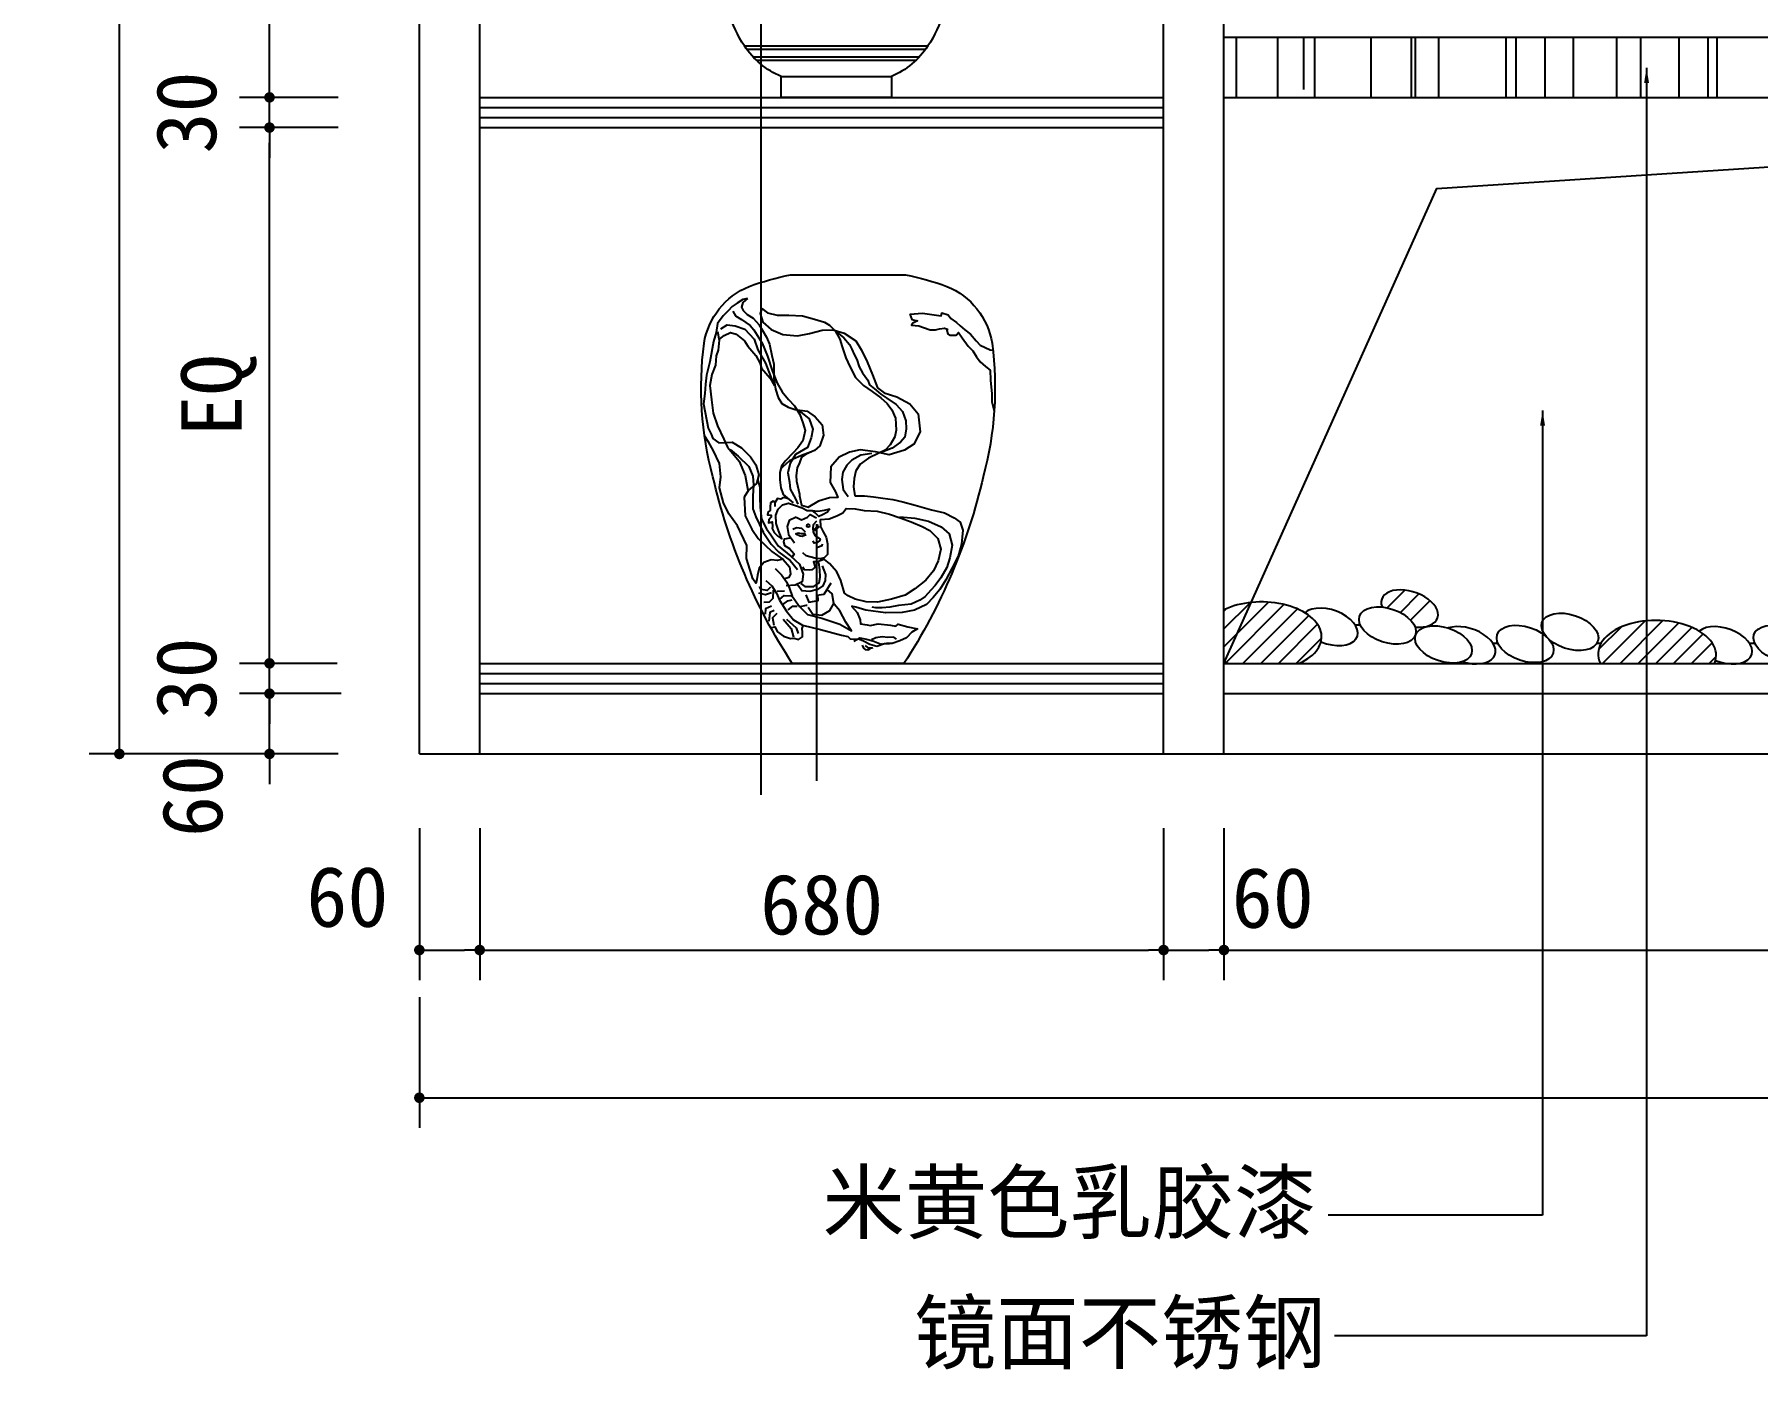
# Model space of a CAD drawing. Extents: x 493 to 4504, y 3788 to 7712.
# Drawn here: x 493 to 2207, y 3828 to 5155 of the extents above; entities that cross this region are included whole.
import ezdxf

# ---------------------------------------------------------------- set-up
doc = ezdxf.new("R2010")
doc.units = 0
doc.header["$MEASUREMENT"] = 0
doc.layers.get('0').update_dxf_attribs({"linetype": 'CONTINUOUS'})
doc.layers.get('DEFPOINTS').update_dxf_attribs({"color": 3, "linetype": 'CONTINUOUS'})
for name, color, linetype in [('2', 2, 'CONTINUOUS'), ('3', 3, 'CONTINUOUS'), ('4', 4, 'CONTINUOUS'), ('7', 7, 'CONTINUOUS'), ('BH', 3, 'CONTINUOUS'), ('DIM', 3, 'CONTINUOUS'), ('TEXT', 3, 'CONTINUOUS')]:
    doc.layers.add(name, color=color, linetype=linetype)
doc.styles.add('HZ', font='')
doc.styles.get('HZ').set_extended_font_data('仿宋_GB2312')
doc.dimstyles.get("Standard").update_dxf_attribs({"dimscale": 30, "dimtxt": 2, "dimasz": 0.5, "dimexe": 1, "dimexo": 1, "dimgap": 0.5, "dimtad": 1, "dimdec": 0, "dimtxsty": 'HZ', "dimblk1": 'DOT', "dimblk2": 'DOT', "dimsah": 1, "dimcen": 0, "dimclrd": 256, "dimclre": 256, "dimclrt": 256, "dimazin": 3, "dimtfac": 0.5, "dimtdec": 4, "dimtmove": 0, "dimatfit": 3, "dimtolj": 1, "dimtzin": 0})

# ---------------------------------------------------------------- blocks, each defined once
blk = doc.blocks.new('_DOT')
at = {"color": 0, "linetype": 'BYBLOCK'}
blk.add_line((-0.35, 0), (-1, 0), dxfattribs=at)
at = {"color": 0, "linetype": 'BYBLOCK', "const_width": 0.35}
blk.add_lwpolyline([(-0.175, 0, 1), (0.175, 0, 1)], format="xyb", close=True, dxfattribs=at)
blk = doc.blocks.new('*D21')
at = {"linetype": 'BYBLOCK', "ltscale": 100}
for p, q in [((54, 125), (54, -4.8)), ((3254, 125), (3254, -4.8)), ((69, 25.2), (3239, 25.2))]:
    blk.add_line(p, q, dxfattribs=at)
at = {"layer": 'DEFPOINTS', "color": 0, "linetype": 'BYBLOCK', "ltscale": 100}
for p in [(54, 155), (3254, 155), (3254, 25.2)]:
    blk.add_point(p, dxfattribs=at)
at = {"linetype": 'BYBLOCK', "ltscale": 100, "xscale": 15, "yscale": 15, "zscale": 15, "rotation": 180}
blk.add_blockref('_DOT', (54, 25.2), dxfattribs=at)
at = {"linetype": 'BYBLOCK', "ltscale": 100, "xscale": 15, "yscale": 15, "zscale": 15}
blk.add_blockref('_DOT', (3254, 25.2), dxfattribs=at)
at = {"linetype": 'BYBLOCK', "ltscale": 100, "insert": (1654, 70.2), "char_height": 60, "attachment_point": 5, "style": 'HZ'}
blk.add_mtext('\\A1;3200', dxfattribs=at)
blk = doc.blocks.new('*D17')
at = {"linetype": 'BYBLOCK', "ltscale": 100}
for p, q in [((854, 293), (854, 142)), ((2454, 293), (2454, 142)), ((869, 172), (2439, 172))]:
    blk.add_line(p, q, dxfattribs=at)
at = {"layer": 'DEFPOINTS', "color": 0, "linetype": 'BYBLOCK', "ltscale": 100}
for p in [(854, 323), (2454, 323), (2454, 172)]:
    blk.add_point(p, dxfattribs=at)
at = {"linetype": 'BYBLOCK', "ltscale": 100, "xscale": 15, "yscale": 15, "zscale": 15, "rotation": 180}
blk.add_blockref('_DOT', (854, 172), dxfattribs=at)
at = {"linetype": 'BYBLOCK', "ltscale": 100, "xscale": 15, "yscale": 15, "zscale": 15}
blk.add_blockref('_DOT', (2454, 172), dxfattribs=at)
at = {"linetype": 'BYBLOCK', "ltscale": 100, "insert": (1654, 217), "char_height": 60, "attachment_point": 5, "style": 'HZ'}
blk.add_mtext('\\A1;1600', dxfattribs=at)
blk = doc.blocks.new('*D16')
at = {"linetype": 'BYBLOCK', "ltscale": 100}
for p, q in [((794, 293), (794, 142)), ((854, 293), (854, 142)), ((809, 172), (839, 172))]:
    blk.add_line(p, q, dxfattribs=at)
at = {"layer": 'DEFPOINTS', "color": 0, "linetype": 'BYBLOCK', "ltscale": 100}
for p in [(794, 323), (854, 323), (854, 172)]:
    blk.add_point(p, dxfattribs=at)
at = {"linetype": 'BYBLOCK', "ltscale": 100, "xscale": 15, "yscale": 15, "zscale": 15, "rotation": 180}
blk.add_blockref('_DOT', (794, 172), dxfattribs=at)
at = {"linetype": 'BYBLOCK', "ltscale": 100, "xscale": 15, "yscale": 15, "zscale": 15}
blk.add_blockref('_DOT', (854, 172), dxfattribs=at)
at = {"linetype": 'BYBLOCK', "ltscale": 100, "insert": (902.5, 223.6), "char_height": 60, "attachment_point": 5, "style": 'HZ'}
blk.add_mtext('\\A1;60', dxfattribs=at)
blk = doc.blocks.new('*D15')
at = {"linetype": 'BYBLOCK', "ltscale": 100}
for p, q in [((114, 293), (114, 142)), ((794, 293), (794, 142)), ((129, 172), (779, 172))]:
    blk.add_line(p, q, dxfattribs=at)
at = {"layer": 'DEFPOINTS', "color": 0, "linetype": 'BYBLOCK', "ltscale": 100}
for p in [(114, 323), (794, 323), (794, 172)]:
    blk.add_point(p, dxfattribs=at)
at = {"linetype": 'BYBLOCK', "ltscale": 100, "xscale": 15, "yscale": 15, "zscale": 15, "rotation": 180}
blk.add_blockref('_DOT', (114, 172), dxfattribs=at)
at = {"linetype": 'BYBLOCK', "ltscale": 100, "xscale": 15, "yscale": 15, "zscale": 15}
blk.add_blockref('_DOT', (794, 172), dxfattribs=at)
at = {"linetype": 'BYBLOCK', "ltscale": 100, "insert": (454, 217), "char_height": 60, "attachment_point": 5, "style": 'HZ'}
blk.add_mtext('\\A1;680', dxfattribs=at)
blk = doc.blocks.new('*D14')
at = {"linetype": 'BYBLOCK', "ltscale": 100}
for p, q in [((54, 293), (54, 142)), ((114, 293), (114, 142)), ((69, 172), (99, 172))]:
    blk.add_line(p, q, dxfattribs=at)
at = {"layer": 'DEFPOINTS', "color": 0, "linetype": 'BYBLOCK', "ltscale": 100}
for p in [(54, 323), (114, 323), (114, 172)]:
    blk.add_point(p, dxfattribs=at)
at = {"linetype": 'BYBLOCK', "ltscale": 100, "xscale": 15, "yscale": 15, "zscale": 15, "rotation": 180}
blk.add_blockref('_DOT', (54, 172), dxfattribs=at)
at = {"linetype": 'BYBLOCK', "ltscale": 100, "xscale": 15, "yscale": 15, "zscale": 15}
blk.add_blockref('_DOT', (114, 172), dxfattribs=at)
at = {"linetype": 'BYBLOCK', "ltscale": 100, "insert": (-17.6, 224.6), "char_height": 60, "attachment_point": 5, "style": 'HZ'}
blk.add_mtext('\\A1;60', dxfattribs=at)
blk = doc.blocks.new('*D12')
at = {"linetype": 'BYBLOCK', "ltscale": 100}
for p, q in [((681.8, 7239.7), (516.8, 7239.7)), ((546.8, 4454.7), (546.8, 7224.7)), ((681.8, 4439.7), (516.8, 4439.7))]:
    blk.add_line(p, q, dxfattribs=at)
at = {"layer": 'DEFPOINTS', "color": 0, "linetype": 'BYBLOCK', "ltscale": 100}
for p in [(546.8, 7239.7), (711.8, 7239.7), (711.8, 4439.7)]:
    blk.add_point(p, dxfattribs=at)
at = {"linetype": 'BYBLOCK', "ltscale": 100, "xscale": 15, "yscale": 15, "zscale": 15}
for p, rotation in [((546.8, 7239.7), 90), ((546.8, 4439.7), 270)]:
    blk.add_blockref('_DOT', p, dxfattribs=dict(at, rotation=rotation))
at = {"linetype": 'BYBLOCK', "ltscale": 100, "insert": (501.8, 5839.7), "char_height": 60, "attachment_point": 5, "rotation": 90, "style": 'HZ'}
blk.add_mtext('\\A1;2800', dxfattribs=at)
blk = doc.blocks.new('*D29')
at = {"linetype": 'BYBLOCK', "ltscale": 100}
for p, q in [((795.4, 5624.7), (697, 5624.7)), ((727, 5107.2), (727, 5609.7)), ((795.4, 5092.2), (697, 5092.2))]:
    blk.add_line(p, q, dxfattribs=at)
at = {"layer": 'DEFPOINTS', "color": 0, "linetype": 'BYBLOCK', "ltscale": 100}
for p in [(727, 5624.7), (825.4, 5624.7), (825.4, 5092.2)]:
    blk.add_point(p, dxfattribs=at)
at = {"linetype": 'BYBLOCK', "ltscale": 100, "xscale": 15, "yscale": 15, "zscale": 15}
for p, rotation in [((727, 5624.7), 90), ((727, 5092.2), 270)]:
    blk.add_blockref('_DOT', p, dxfattribs=dict(at, rotation=rotation))
at = {"linetype": 'BYBLOCK', "ltscale": 100, "insert": (676.8, 5358.5), "char_height": 60, "attachment_point": 5, "rotation": 90, "style": 'HZ'}
blk.add_mtext('\\A1;EQ', dxfattribs=at)
blk = doc.blocks.new('*D30')
at = {"linetype": 'BYBLOCK', "ltscale": 100}
for p, q in [((795.4, 5062.2), (697, 5062.2)), ((727, 4544.7), (727, 5047.2)), ((794.3, 4529.7), (697, 4529.7))]:
    blk.add_line(p, q, dxfattribs=at)
at = {"layer": 'DEFPOINTS', "color": 0, "linetype": 'BYBLOCK', "ltscale": 100}
for p in [(727, 5062.2), (825.4, 5062.2), (824.3, 4529.7)]:
    blk.add_point(p, dxfattribs=at)
at = {"linetype": 'BYBLOCK', "ltscale": 100, "xscale": 15, "yscale": 15, "zscale": 15}
for p, rotation in [((727, 5062.2), 90), ((727, 4529.7), 270)]:
    blk.add_blockref('_DOT', p, dxfattribs=dict(at, rotation=rotation))
at = {"linetype": 'BYBLOCK', "ltscale": 100, "insert": (676.8, 4796), "char_height": 60, "attachment_point": 5, "rotation": 90, "style": 'HZ'}
blk.add_mtext('\\A1;EQ', dxfattribs=at)
blk = doc.blocks.new('*D3')
at = {"linetype": 'BYBLOCK', "ltscale": 100}
for p, q in [((727, 5107.2), (727, 5122.2)), ((795.4, 5092.2), (697, 5092.2)), ((727, 5062.2), (727, 5092.2)), ((727, 5062.2), (727, 5092.2)), ((795.4, 5062.2), (697, 5062.2)), ((727, 5047.2), (727, 5032.2))]:
    blk.add_line(p, q, dxfattribs=at)
at = {"layer": 'DEFPOINTS', "color": 0, "linetype": 'BYBLOCK', "ltscale": 100}
for p in [(727, 5092.2), (825.4, 5092.2), (825.4, 5062.2)]:
    blk.add_point(p, dxfattribs=at)
at = {"linetype": 'BYBLOCK', "ltscale": 100, "xscale": 15, "yscale": 15, "zscale": 15}
for p, rotation in [((727, 5092.2), 270), ((727, 5062.2), 90)]:
    blk.add_blockref('_DOT', p, dxfattribs=dict(at, rotation=rotation))
at = {"linetype": 'BYBLOCK', "ltscale": 100, "insert": (644.5, 5077.2), "char_height": 60, "attachment_point": 5, "rotation": 90, "style": 'HZ'}
blk.add_mtext('\\A1;30', dxfattribs=at)
blk = doc.blocks.new('*D2')
at = {"linetype": 'BYBLOCK', "ltscale": 100}
for p, q in [((727, 4514.6), (727, 4529.6)), ((798.3, 4499.6), (697, 4499.6)), ((727, 4439.7), (727, 4499.6)), ((727, 4439.7), (727, 4499.6)), ((795.4, 4439.7), (697, 4439.7)), ((727, 4424.7), (727, 4409.7))]:
    blk.add_line(p, q, dxfattribs=at)
at = {"layer": 'DEFPOINTS', "color": 0, "linetype": 'BYBLOCK', "ltscale": 100}
for p in [(727, 4499.6), (828.3, 4499.6), (825.4, 4439.7)]:
    blk.add_point(p, dxfattribs=at)
at = {"linetype": 'BYBLOCK', "ltscale": 100, "xscale": 15, "yscale": 15, "zscale": 15}
for p, rotation in [((727, 4499.6), 270), ((727, 4439.7), 90)]:
    blk.add_blockref('_DOT', p, dxfattribs=dict(at, rotation=rotation))
at = {"linetype": 'BYBLOCK', "ltscale": 100, "insert": (650.5, 4397.9), "char_height": 60, "attachment_point": 5, "rotation": 90, "style": 'HZ'}
blk.add_mtext('\\A1;60', dxfattribs=at)
blk = doc.blocks.new('*D24')
at = {"linetype": 'BYBLOCK', "ltscale": 100}
for p, q in [((727, 4544.7), (727, 4559.7)), ((764.3, 4529.7), (697, 4529.7)), ((727, 4499.6), (727, 4529.7)), ((727, 4499.6), (727, 4529.7)), ((768.3, 4499.6), (697, 4499.6)), ((727, 4484.6), (727, 4469.6))]:
    blk.add_line(p, q, dxfattribs=at)
at = {"layer": 'DEFPOINTS', "color": 0, "linetype": 'BYBLOCK', "ltscale": 100}
for p in [(727, 4529.7), (794.3, 4529.7), (798.3, 4499.6)]:
    blk.add_point(p, dxfattribs=at)
at = {"linetype": 'BYBLOCK', "ltscale": 100, "xscale": 15, "yscale": 15, "zscale": 15}
for p, rotation in [((727, 4529.7), 270), ((727, 4499.6), 90)]:
    blk.add_blockref('_DOT', p, dxfattribs=dict(at, rotation=rotation))
at = {"linetype": 'BYBLOCK', "ltscale": 100, "insert": (644.5, 4514.7), "char_height": 60, "attachment_point": 5, "rotation": 90, "style": 'HZ'}
blk.add_mtext('\\A1;30', dxfattribs=at)

msp = doc.modelspace()

# ---------------------------------------------------------------- hatches: boundary and pattern name
at = {"layer": 'BH', "ltscale": 100}
h = msp.add_hatch(dxfattribs=at)
h.set_pattern_fill('AR-RROOF', color=256, scale=100, angle=90, style=0)
h.set_pattern_definition([(90, (-6333.72, 4189.9), (-100, 220), [1500, -200, 500, -100]), (90, (-6383.72, 4322.9), (-133, -100), [300, -33, 600, -75]), (90, (-6418.72, 4239.896), (-67, 520), [800, -140, 400, -100])])
h.paths.add_polyline_path([(1676, 5152.2), (1676, 5092.2), (3276, 5092.2), (3276, 5152.2)])

# ---------------------------------------------------------------- linework, layer by layer
at = {"layer": '2', "color": 1}
msp.add_line((876, 4439.7), (4076, 4439.7), dxfattribs=at)
at = {"layer": '3'}
for p, q in [((1199.2, 5143.3), (1381.7, 5143.3)), ((1201.5, 5140), (1379.5, 5140)), ((1207.8, 5132.4), (1373.1, 5132.4)), ((1211.1, 5129.1), (1369.9, 5129.1)), ((936, 5082.2), (1616, 5082.2)), ((936, 5072.2), (1616, 5072.2)), ((936, 4519.7), (1616, 4519.7)), ((936, 4509.7), (1616, 4509.7))]:
    msp.add_line(p, q, dxfattribs=at)
at = {"layer": '3', "ltscale": 100}
msp.add_lwpolyline([(1676, 4529.7), (1887.5, 5001.5), (3276, 5092.2)], dxfattribs=at)
at = {"layer": '3'}
for points in [[(1202.3, 4892.3), (1197.6, 4891.3), (1192, 4887.6), (1187.1, 4884.3), (1183, 4880.2), (1178.2, 4875), (1172.4, 4867.6), (1171, 4858.5), (1168.3, 4849.7), (1164.8, 4829.3), (1161.4, 4816.1), (1160.6, 4807.2), (1159.7, 4797.8), (1158.4, 4787.6), (1163.1, 4763.4), (1166.1, 4757.4), (1167.8, 4753.2), (1173.8, 4748.9), (1187, 4749.4), (1196.4, 4743.9), (1205.3, 4734.9), (1210.4, 4726.9), (1213.4, 4717.1), (1211.3, 4708.6), (1203.2, 4701.8), (1198.9, 4694.9), (1199.8, 4676.2), (1206.6, 4663), (1213, 4653.7), (1226.6, 4640.9), (1237.7, 4632.8), (1244.1, 4625.6), (1244.9, 4618.8), (1243.2, 4615), (1239.4, 4613.7)], [(1202.3, 4892.3), (1197.6, 4888.5), (1196.3, 4883.8), (1198.1, 4880.4), (1201.9, 4876.5), (1207.8, 4872.7), (1213.8, 4866.3), (1216.8, 4861.2), (1221.1, 4854), (1224, 4846.8), (1226.6, 4835.7), (1228.3, 4827.2), (1228.3, 4812.7), (1230, 4802.1), (1232.6, 4794), (1236.4, 4788), (1242.8, 4784.2), (1249.6, 4782.1), (1261.5, 4780.4), (1269.6, 4774.8), (1276.4, 4766.8), (1277.7, 4756.6), (1274.3, 4745.9), (1268.8, 4741.4), (1260.7, 4737.6), (1256, 4734.6), (1253.9, 4729), (1251.8, 4723.9), (1250.5, 4716.3), (1250.9, 4710.8), (1253.9, 4698), (1253.9, 4696.3), (1254.8, 4691.6), (1256, 4686.9), (1262.9, 4684.8)], [(1175.7, 4862.2), (1182.1, 4866.1), (1189.9, 4865.1), (1199.7, 4861.7), (1209, 4851.9), (1212.4, 4841.2), (1220.2, 4828), (1225.1, 4815.3), (1227, 4809.9)], [(1187.6, 4879.9), (1190.3, 4875.2), (1196.4, 4871.5), (1204.8, 4865.4), (1208.5, 4861.3), (1217, 4847.8), (1222.1, 4835), (1226.8, 4820.8), (1231.9, 4808.3), (1236.6, 4799.5), (1243, 4792.1), (1249.1, 4785.7), (1254.2, 4776.9), (1257.3, 4768.8), (1259.6, 4761.1), (1257.3, 4750.9), (1252.2, 4743.8), (1247.8, 4739.1), (1239.7, 4730.7), (1236, 4725.6), (1234.3, 4719.5), (1234.3, 4712.1), (1235.3, 4704.3), (1237.7, 4697.6), (1247.5, 4689.1)], [(1216.6, 4882.3), (1215, 4877.5), (1217.4, 4868.8), (1225.7, 4861.6), (1237.3, 4856.5), (1252, 4855.3), (1263.9, 4857.7), (1276.6, 4860.8), (1287.4, 4861.2), (1298.5, 4858), (1310, 4850.1), (1315.6, 4841), (1321.2, 4829.4), (1326.7, 4816.3), (1331.5, 4803.6), (1338.3, 4798.5), (1350.6, 4794.5), (1363.7, 4787.7), (1372.1, 4777.8), (1374.1, 4759.9), (1367.7, 4747.6), (1358.2, 4741.7), (1343, 4736.9), (1329.5, 4740.1), (1314.4, 4742), (1303.7, 4739.7), (1293.3, 4734.5), (1285, 4725.1), (1284.6, 4709.6), (1289.7, 4700.1), (1292.1, 4694.5), (1283.8, 4694.1), (1273, 4691), (1262.3, 4684.6)], [(1216.6, 4882.3), (1222, 4878), (1231.6, 4875.8), (1243.5, 4875.8), (1257, 4875.1), (1268.8, 4871.9), (1278.7, 4868.7), (1283.9, 4865.8), (1289.3, 4860.1), (1294.1, 4851.8), (1296.4, 4844.4), (1299.9, 4833.2), (1304, 4824.6), (1309.8, 4813.7), (1317.5, 4805.7), (1326.2, 4799.9), (1334.8, 4793.5), (1341.2, 4788.1), (1345.7, 4781.7), (1349.5, 4773.4), (1350.2, 4761.5), (1348.9, 4754.9), (1344.1, 4746.9), (1339, 4741.5), (1332.9, 4738.6), (1322.6, 4733.8), (1314.3, 4727.7), (1310.1, 4721), (1308.2, 4713.3), (1307.6, 4705.3), (1308.9, 4696.3)], [(1363.8, 4876.8), (1376.3, 4877.8), (1394.8, 4875), (1395.5, 4878.2), (1401.9, 4876.1), (1404.4, 4872.5), (1410.1, 4868.6), (1413.6, 4865), (1418.3, 4861.1), (1423.9, 4856.9), (1429.6, 4850.1), (1433.5, 4845.9), (1443.5, 4841.2), (1446, 4840.9)], [(1363.8, 4876.8), (1365.6, 4871.4), (1371.3, 4870), (1366.7, 4867.9), (1365.3, 4865.7), (1372.7, 4865), (1377.4, 4863.6), (1383.8, 4861.1), (1389.1, 4861.1), (1393, 4862.2), (1398, 4862.9), (1401.2, 4861.8), (1400.5, 4860.4), (1401.5, 4857.2), (1403.7, 4855.8), (1409.7, 4855.8), (1412.2, 4858.6), (1415.8, 4853.3), (1421.8, 4844.8), (1426.4, 4840.2), (1430, 4834.5), (1433.5, 4829.5), (1438.9, 4824.9), (1443.5, 4821), (1443.9, 4811), (1445.3, 4797.5), (1445.3, 4789.7), (1447.4, 4780.5)], [(1172.5, 4859.4), (1174, 4850.9), (1173, 4840.9), (1171.1, 4835.2), (1170.6, 4826.2), (1166.8, 4816.7), (1164.9, 4805.8), (1166.3, 4791.5), (1168.2, 4778.2), (1172.5, 4765.8), (1178.7, 4752.5), (1182.5, 4744.5), (1193.9, 4730.7), (1200.1, 4716.4), (1202.5, 4701.7)], [(1174.4, 4851.8), (1179.1, 4855.5), (1185.5, 4858.6), (1191, 4856.9), (1199.4, 4850.1), (1202.5, 4845.1), (1210.6, 4835.6), (1214.6, 4828.5), (1216.3, 4823.1), (1224.8, 4813.3), (1229.2, 4805.5)], [(1289.3, 4860.1), (1297.9, 4853.1), (1303.6, 4846.7), (1306.1, 4841.9), (1308.2, 4836.7), (1310.9, 4831.6), (1313.3, 4824.3), (1316.7, 4818.6), (1321.8, 4811.3), (1323.7, 4806.4), (1330.3, 4801.3), (1334.9, 4797.3), (1340.7, 4793.4), (1350.1, 4787), (1356.4, 4780), (1359.8, 4770.6), (1360.1, 4762.9), (1358.6, 4754.4), (1354.3, 4749.6), (1346.1, 4743.5), (1335.2, 4739.3)], [(1253.3, 4780.9), (1263.7, 4772.8), (1267.1, 4762.5), (1265.4, 4753.9), (1261.9, 4744.1), (1249.9, 4737.2), (1244.7, 4728.6), (1242.4, 4718.9), (1244.1, 4709.7), (1244.7, 4702.8), (1249.9, 4693.1), (1252.2, 4687.9)], [(1237.5, 4633.1), (1232, 4631.9), (1225.7, 4632.7), (1218.5, 4629.8), (1213.8, 4624.3), (1212.2, 4617.5), (1211.7, 4612.9), (1210.5, 4609.5), (1207.5, 4613.7), (1205, 4622.2), (1201.2, 4634), (1201.6, 4646.7), (1192.3, 4666.5), (1183.8, 4678.2), (1178.3, 4689.2), (1174.5, 4704), (1175.7, 4715), (1174.5, 4728.5), (1168.1, 4741.6), (1163.9, 4749.2), (1159.5, 4755.9)], [(1184.9, 4742.3), (1193, 4735.7), (1203.5, 4725.2), (1207.7, 4715.7), (1208.2, 4707.2), (1207.7, 4695.8), (1207.7, 4683.4), (1210.6, 4675.4), (1217.7, 4660.2), (1225.8, 4648.3), (1233.4, 4640.2), (1244.8, 4632.1), (1252, 4623.1)], [(1264.8, 4739.5), (1255.9, 4736.4), (1244, 4731.1), (1237.4, 4725.1), (1235.1, 4722.6)], [(1326, 4738.3), (1315, 4736.5), (1306.1, 4731.8), (1301.1, 4726.7), (1297.2, 4719.6), (1296, 4712.5), (1297.5, 4702.5), (1302.3, 4695.4)], [(1212.3, 4712.8), (1214.4, 4704.8), (1214.4, 4694.3), (1214.9, 4684.8), (1216.3, 4673), (1221.1, 4663.5), (1225.3, 4657.3), (1232.9, 4646.4), (1245.3, 4636.4), (1253.9, 4628.3), (1257.7, 4618.3), (1256.7, 4610.7), (1249.6, 4607.4), (1240.6, 4606.9)], [(1242.6, 4693.3), (1238.4, 4694.5), (1235.5, 4692.8), (1232.1, 4693.5), (1229.6, 4689.1), (1229.4, 4685.7)], [(1308.9, 4696.3), (1318.5, 4696.2), (1327.4, 4695.3), (1336.7, 4694), (1346.9, 4692.6), (1356.7, 4690.4), (1369.1, 4686.9), (1385.1, 4682.4), (1398, 4679.3), (1407.8, 4674.4), (1413.6, 4670), (1416.2, 4662), (1414.9, 4648.2), (1411.8, 4636.3), (1405.6, 4624.7), (1399.3, 4612.7), (1393.6, 4603), (1386.9, 4595), (1380.2, 4588.3), (1368.2, 4582.6), (1356.2, 4580.3), (1339.4, 4579.9), (1319.8, 4582.6), (1310, 4585.7), (1305.6, 4586.5)], [(1229.6, 4689.8), (1227.9, 4691), (1225.2, 4689.1), (1224.9, 4684.9), (1224.9, 4681.7), (1222.7, 4680.3), (1222, 4677.3), (1225.7, 4677.1), (1225.7, 4674.9), (1223.5, 4672.2), (1223.2, 4669.5), (1226.9, 4670.5), (1227.1, 4665.3), (1226.9, 4663.6), (1228.9, 4659.9), (1232.3, 4656.2), (1236.5, 4653.5), (1233, 4661.9), (1230.8, 4668.7), (1230.3, 4677.1), (1232.8, 4683), (1237, 4687.4), (1242.9, 4688.8), (1250, 4686.6), (1256.6, 4684.4), (1261.5, 4681.5), (1266.7, 4681.5)], [(1250.5, 4675.1), (1256, 4672.4), (1261.8, 4675.1), (1264.6, 4677.5), (1270.8, 4674.2)], [(1266.5, 4681.5), (1272.3, 4681.1), (1278.9, 4682), (1284.2, 4683.3)], [(1284.2, 4683.3), (1281.7, 4679.9), (1276.8, 4677.3), (1273.1, 4675.7), (1269.5, 4679.3), (1266.5, 4681.5)], [(1274.6, 4672.8), (1283.3, 4673.5), (1291.2, 4676.2), (1297, 4679.4), (1300.5, 4683.6), (1309.2, 4683.3), (1318.4, 4681.5), (1331.2, 4680.9), (1343.5, 4678), (1354.2, 4674.4), (1364.9, 4670.3), (1376, 4665.8), (1383.4, 4661.7), (1391.6, 4653.8), (1394.5, 4643.2), (1392, 4631.7), (1387.1, 4621.8), (1379.7, 4612.3), (1368.6, 4603.7), (1359.1, 4597.5), (1345.5, 4593.4), (1331.5, 4590.6), (1320.4, 4591), (1309.3, 4593.4), (1302.3, 4596.7), (1298.6, 4599.6), (1294.9, 4611.9), (1291.2, 4620.6), (1283.8, 4628.8), (1278.9, 4632.9)], [(1250.5, 4675.1), (1243.8, 4671.7), (1241.6, 4665.6), (1242.9, 4657.7), (1249, 4649.4)], [(1260, 4660.1), (1256.3, 4663.8), (1251, 4664.5), (1247.3, 4662.8)], [(1274.6, 4672.8), (1274.8, 4665.6), (1277.6, 4660.5), (1280.4, 4655), (1281.8, 4648.5), (1281.8, 4643), (1281.8, 4637.9), (1278.5, 4634.7), (1274.4, 4633.7), (1269.3, 4634.2), (1260.5, 4636.5), (1257.3, 4639.7)], [(1270.8, 4670.9), (1267.4, 4667.3), (1267.1, 4663.6), (1267.4, 4660.5), (1269.3, 4656.8), (1272.7, 4654.6), (1274.5, 4653.1), (1273.7, 4651.5), (1271.6, 4649.7), (1268.5, 4649.2), (1267.7, 4651.5)], [(1272.3, 4667.6), (1270.4, 4664.8), (1269.3, 4663.5), (1269.3, 4661.8), (1271.2, 4663.3), (1274, 4665.6)], [(1353.8, 4675.2), (1368.6, 4674), (1382.2, 4671.1), (1394.9, 4665.3), (1402.7, 4658.4), (1405.6, 4647.3), (1403.5, 4634.5), (1400.3, 4625.1), (1394.5, 4614.8), (1388.7, 4607), (1384.6, 4602.5), (1378.9, 4596.3), (1373.5, 4592.6), (1364.9, 4588.5), (1352.5, 4587.3), (1343.9, 4585.6), (1336.1, 4584.8), (1329.9, 4584.8), (1326.2, 4585.6)], [(1244.3, 4654), (1238.7, 4653.3), (1238.2, 4650.6), (1239.2, 4646.7), (1244.1, 4643.7), (1248.7, 4638.6), (1246.8, 4635.4)], [(1259.8, 4658.6), (1256, 4658.6), (1253, 4659), (1250.4, 4658.4), (1254.7, 4656.4), (1256.6, 4656.2), (1260.5, 4657.7)], [(1272, 4645.3), (1276.6, 4646.7), (1276.9, 4648.5)], [(1276.5, 4626.8), (1279.8, 4617.9), (1279.5, 4611.9), (1277.2, 4606.7), (1272, 4603), (1264.2, 4601.2), (1256.4, 4601.9), (1252.7, 4607.1), (1251.2, 4608.2)], [(1255.3, 4609), (1259.4, 4606), (1268.3, 4606), (1273.5, 4609.7), (1274.6, 4615.3), (1274.3, 4622.7), (1273.1, 4630.1)], [(1279.1, 4633.4), (1272, 4630.5), (1267.9, 4630.5), (1269.4, 4625.3), (1266.1, 4622.7), (1263.5, 4622.3), (1259, 4622.7), (1257.2, 4625.3)], [(1220.5, 4612), (1226.6, 4606.9), (1231.1, 4599.4), (1234.1, 4592.5), (1241, 4581.6), (1248.1, 4573.1), (1257, 4567.7), (1274.7, 4563.2), (1295.6, 4557.8), (1302, 4556.4), (1304.4, 4554), (1310.2, 4553.7), (1312.6, 4554), (1317.7, 4552), (1323.9, 4548.9), (1331, 4546.9), (1338.5, 4549.6), (1343.3, 4549.3)], [(1229.7, 4623.9), (1235.9, 4617.8), (1241, 4610.9), (1244, 4604.1), (1246.8, 4596.6), (1253.9, 4586.1), (1261.8, 4578.2), (1276.1, 4574.5), (1293.9, 4568.7), (1305.8, 4562.2), (1300, 4570.7), (1293.9, 4582), (1288.4, 4588.5)], [(1285.2, 4609.3), (1278, 4598.1), (1271.3, 4597.2)], [(1226.1, 4599.9), (1220.3, 4597.7), (1213.6, 4599.5)], [(1225.2, 4605.3), (1221.7, 4602.2), (1215.8, 4603.1), (1214.1, 4606.2)], [(1227.9, 4602.6), (1227.5, 4594.1), (1223.9, 4590.5), (1218.5, 4590.1)], [(1231.9, 4601.3), (1239.1, 4601.7)], [(1234.2, 4593.2), (1238.7, 4597.2), (1245.8, 4596.8)], [(1237.3, 4588.3), (1242.2, 4591.9), (1246.7, 4592.8)], [(1260.1, 4597.7), (1263.3, 4590.5), (1272.6, 4592.3), (1272.2, 4597.7)], [(1262.5, 4585.7), (1267.2, 4578.6), (1276.1, 4577.5), (1284, 4582.3), (1288.1, 4589.1), (1286.3, 4598.7), (1281.6, 4603.1)], [(1226.1, 4586.5), (1220.3, 4583.8), (1219.9, 4578.5)], [(1228.8, 4582.1), (1224.3, 4580.3), (1223.5, 4571.8)], [(1231.5, 4579.4), (1227, 4574.9), (1228.4, 4567.8)], [(1242.7, 4583), (1247.2, 4586.5), (1251.6, 4586.5)], [(1254.8, 4586.1), (1260.6, 4587.4), (1261.5, 4587.4)], [(1305.6, 4586.5), (1311.3, 4580.3), (1314.3, 4573.1), (1314.7, 4569), (1321.1, 4568), (1324.2, 4567.3), (1332.1, 4569), (1344.3, 4567.7), (1349.8, 4566.6), (1351.9, 4568.7), (1361.7, 4566), (1371.3, 4563.9), (1365.5, 4560.8), (1360.4, 4555.1), (1353.6, 4552), (1346.1, 4549.3), (1340.6, 4549.3)], [(1226.6, 4565.3), (1229.4, 4566), (1232.1, 4561.2), (1238.2, 4556.8), (1245.1, 4554.4), (1248.5, 4554.7), (1252.9, 4553.4), (1257, 4556.1), (1257, 4560.8), (1256.7, 4564.3), (1257.7, 4567)], [(1237.8, 4573.6), (1245.8, 4564.2), (1248, 4555.7)], [(1240.9, 4573.6), (1250.7, 4565.1), (1252.5, 4559.3)], [(1307.9, 4551.8), (1314.1, 4555.2), (1320.7, 4553.9), (1327, 4552.2), (1335.1, 4548.8), (1336.6, 4549.5)], [(1316.4, 4547.9), (1317.7, 4544.8), (1319.2, 4543.4), (1321.9, 4543.1), (1324.3, 4544.2)], [(1319.2, 4547.5), (1321.9, 4545.1), (1325.9, 4545.3), (1326.8, 4545.4)], [(1350.3, 4553.9), (1347.6, 4555.9), (1341.8, 4555.4), (1336.1, 4556.1), (1330, 4555.2), (1325.5, 4553.1)]]:
    msp.add_lwpolyline(points, dxfattribs=at)
msp.add_circle((1262.5, 4666.5), 1.4, dxfattribs=at)
at = {"layer": '4'}
for p, q in [((876, 4439.7), (876, 6839.7)), ((936, 4439.7), (936, 6839.7)), ((1616, 4439.7), (1616, 6839.7)), ((1676, 4439.7), (1676, 6839.7)), ((1235.7, 5112.9), (1345.3, 5112.9)), ((1235.7, 5092.2), (1235.7, 5112.9)), ((1345.3, 5112.9), (1345.3, 5092.2)), ((1345.3, 5092.2), (1235.7, 5092.2)), ((1676, 5092.2), (3276, 5092.2)), ((1676, 4529.7), (3276, 4529.7))]:
    msp.add_line(p, q, dxfattribs=at)
msp.add_lwpolyline([(1235.7, 5112.9, -0.146953), (1199.2, 5143.3, -0.150583), (1178.9, 5212.7, -0.321292), (1252.4, 5320.6, 0.224308), (1270.8, 5342.4, 0.358073), (1257.7, 5370, -0.263255), (1257, 5373.4), (1324, 5373.4, -0.262495), (1323.3, 5370, 0.358073), (1310.2, 5342.4, 0.224308), (1328.5, 5320.6, -0.321292), (1402.1, 5212.7, -0.150583), (1381.7, 5143.3, -0.146953), (1345.3, 5112.9)], format="xyb", dxfattribs=at)
msp.add_lwpolyline([(1245, 4915.8), (1359.5, 4915.8, -0.04025), (1400.6, 4904.3, -0.262967), (1445.4, 4847.8, -0.099254), (1436.6, 4715.2, -0.087852), (1357.8, 4529.7), (1246.7, 4529.7, -0.087852), (1167.9, 4715.2, -0.099254), (1159.1, 4847.8, -0.262967), (1203.9, 4904.3, -0.04025), (1245, 4915.8)], format="xyb", close=True, dxfattribs=at)
at = {"layer": '7'}
for p, q in [((1676, 5152.2), (3276, 5152.2)), ((936, 5092.2), (1616, 5092.2)), ((936, 5062.2), (1616, 5062.2)), ((936, 4529.7), (1616, 4529.7)), ((936, 4499.7), (1616, 4499.7)), ((1676, 4499.7), (3276, 4499.7))]:
    msp.add_line(p, q, dxfattribs=at)
at = {"layer": 'BH'}
for p, q in [((1838.4, 4584.9), (1856, 4602.5)), ((1851.4, 4580.2), (1869.9, 4598.8)), ((1861.5, 4572.7), (1880.9, 4592.1)), ((1676, 4546.2), (1720.3, 4590.5)), ((1676, 4563.9), (1702.3, 4590.1)), ((1676, 4581.6), (1678.6, 4584.1)), ((1678.1, 4530.6), (1735.6, 4588.1)), ((1694.9, 4529.7), (1749, 4583.8)), ((1712.6, 4529.7), (1760.3, 4577.4)), ((1730.3, 4529.7), (1769, 4568.5)), ((2049, 4544), (2070.8, 4565.8)), ((2052.4, 4529.7), (2094.5, 4571.8)), ((2070.1, 4529.7), (2112.5, 4572.2)), ((2087.8, 4529.7), (2127.9, 4569.8)), ((2105.5, 4529.7), (2141.2, 4565.5)), ((2123.1, 4529.7), (2152.5, 4559.1)), ((1747.9, 4529.7), (1773.1, 4554.9)), ((2140.8, 4529.7), (2161.3, 4550.2)), ((2158.5, 4529.7), (2165.3, 4536.5))]:
    msp.add_line(p, q, dxfattribs=at)
for points in [[(1806.4, 4568), (1811.5, 4568)], [(1943.3, 4549.7), (1948.4, 4549.7)], [(2046.9, 4549.7), (2050.9, 4549.7)], [(2198.6, 4549.7), (2203.7, 4549.7)]]:
    msp.add_lwpolyline(points, dxfattribs=at)
for centre, major_axis, start_param, end_param in [((1714.4, 4556.8), (58.7, -1.1), 5.39467, 8.577217), ((1860.6, 4584.2), (-27.8, 9.3), 1.95355, 6.725029), ((1780.8, 4566), (-27.8, 9.3), 1.463646, 5.948342), ((2106.7, 4538.4), (58.7, -1.1), 6.056003, 9.717313), ((1917.7, 4547.7), (-27.8, 9.3), 1.596557, 5.626957), ((2173, 4547.7), (-27.8, 9.3), 1.463646, 5.948342), ((1714.4, 4556.8), (58.7, -1.1), 10.294196, 10.378647)]:
    msp.add_ellipse(centre, major_axis=major_axis, ratio=0.578229, start_param=start_param, end_param=end_param, dxfattribs=at)
for centre in [(1838.6, 4567.3), (2020, 4561), (1894.3, 4548.5), (1975.5, 4549), (2230.8, 4549)]:
    msp.add_ellipse(centre, major_axis=(-27.8, 9.3), ratio=0.578229, dxfattribs=at)
at = {"layer": 'TEXT', "ltscale": 100}
msp.add_line((1215.5, 7382.2), (1215.5, 4399.1), dxfattribs=at)
at = {"layer": 'TEXT', "color": 1}
msp.add_line((1270.7, 4668.2), (1270.7, 4413.1), dxfattribs=at)

# ---------------------------------------------------------------- texts
at = {"layer": 'TEXT', "style": 'HZ'}
for s, p in [('米黄色乳胶漆', (1276.9, 3964.1)), ('镜面不锈钢', (1367.8, 3834.7))]:
    msp.add_text(s, height=60, dxfattribs=at).set_placement(p)

# ---------------------------------------------------------------- dimensions: what is measured, and where the dimension line sits
at = {"layer": 'DIM'}
dim = msp.add_linear_dim(base=(577.7, 7239.7), p1=(742.7, 4439.7), p2=(742.7, 7239.7), angle=90, dimstyle='STANDARD', override={"dimscale": 30, "dimtxt": 2, "dimasz": 0.5, "dimexe": 1, "dimexo": 1, "dimgap": 0.5, "dimtad": 1, "dimtih": 0, "dimtoh": 0, "dimdec": 0, "dimzin": 8, "dimtxsty": 'HZ', "dimblk1": 'DOT', "dimblk2": 'DOT', "dimsah": 1, "dimcen": 0, "dimclrd": 256, "dimclre": 256, "dimclrt": 256, "dimtfac": 0.5, "dimtofl": 1}, dxfattribs=at)
dim.commit()
dim.dimension.update_dxf_attribs({"geometry": '*D12', "text_midpoint": (501.8, 5839.7), "insert": (30.9, 0)})
for base, p1, p2, picture, middle in [((727, 5624.7), (825.4, 5092.2), (825.4, 5624.7), '*D29', (676.8, 5358.5)), ((727, 5062.2), (824.3, 4529.7), (825.4, 5062.2), '*D30', (676.8, 4796))]:
    dim = msp.add_linear_dim(base=base, p1=p1, p2=p2, angle=90, text='EQ', dimstyle='STANDARD', override={"dimscale": 30, "dimtxt": 2, "dimasz": 0.5, "dimexe": 1, "dimexo": 1, "dimgap": 0.5, "dimtad": 1, "dimtih": 0, "dimtoh": 0, "dimdec": 0, "dimzin": 8, "dimtxsty": 'HZ', "dimblk1": 'DOT', "dimblk2": 'DOT', "dimsah": 1, "dimcen": 0, "dimclrd": 256, "dimclre": 256, "dimclrt": 256, "dimtfac": 0.5, "dimtofl": 1}, dxfattribs=at)
    dim.commit()
    dim.dimension.update_dxf_attribs({"geometry": picture, "text_midpoint": middle})
dim = msp.add_linear_dim(base=(727, 5092.2), p1=(825.4, 5062.2), p2=(825.4, 5092.2), angle=90, dimstyle='STANDARD', override={"dimscale": 30, "dimtxt": 2, "dimasz": 0.5, "dimexe": 1, "dimexo": 1, "dimgap": 0.5, "dimtad": 1, "dimtih": 0, "dimtoh": 0, "dimdec": 0, "dimzin": 8, "dimtxsty": 'HZ', "dimblk1": 'DOT', "dimblk2": 'DOT', "dimsah": 1, "dimcen": 0, "dimclrd": 256, "dimclre": 256, "dimclrt": 256, "dimtfac": 0.5, "dimtofl": 1}, dxfattribs=at)
dim.commit()
dim.dimension.update_dxf_attribs({"geometry": '*D3', "text_midpoint": (644.5, 5077.2)})
at = {"layer": 'DIM', "ltscale": 100}
dim = msp.add_linear_dim(base=(727, 4529.7), p1=(798.3, 4499.6), p2=(794.3, 4529.7), angle=90, dimstyle='STANDARD', dxfattribs=at)
dim.commit()
dim.dimension.update_dxf_attribs({"geometry": '*D24', "text_midpoint": (644.5, 4514.7)})
at = {"layer": 'DIM'}
dim = msp.add_linear_dim(base=(727, 4499.6), p1=(825.4, 4439.7), p2=(828.3, 4499.6), angle=90, dimstyle='STANDARD', override={"dimscale": 30, "dimtxt": 2, "dimasz": 0.5, "dimexe": 1, "dimexo": 1, "dimgap": 0.5, "dimtad": 1, "dimtih": 0, "dimtoh": 0, "dimdec": 0, "dimzin": 8, "dimtxsty": 'HZ', "dimblk1": 'DOT', "dimblk2": 'DOT', "dimsah": 1, "dimcen": 0, "dimclrd": 256, "dimclre": 256, "dimclrt": 256, "dimtfac": 0.5, "dimtofl": 1}, dxfattribs=at)
dim.commit()
dim.dimension.update_dxf_attribs({"geometry": '*D2', "text_midpoint": (650.5, 4397.9), "dimtype": 128})
for base, p1, p2, picture, middle in [((936, 4244.8), (876, 4395.8), (936, 4395.8), '*D14', (804.4, 4297.4)), ((1676, 4244.8), (1616, 4395.8), (1676, 4395.8), '*D16', (1724.5, 4296.4))]:
    dim = msp.add_linear_dim(base=base, p1=p1, p2=p2, dimstyle='STANDARD', override={"dimscale": 30, "dimtxt": 2, "dimasz": 0.5, "dimexe": 1, "dimexo": 1, "dimgap": 0.5, "dimtad": 1, "dimtih": 0, "dimtoh": 0, "dimdec": 0, "dimzin": 8, "dimtxsty": 'HZ', "dimblk1": 'DOT', "dimblk2": 'DOT', "dimsah": 1, "dimcen": 0, "dimclrd": 256, "dimclre": 256, "dimclrt": 256, "dimtfac": 0.5, "dimtofl": 1}, dxfattribs=at)
    dim.commit()
    dim.dimension.update_dxf_attribs({"geometry": picture, "text_midpoint": middle, "dimtype": 128, "insert": (822, 4072.8)})
for base, p1, p2, picture, middle in [((1616, 4244.8), (936, 4395.8), (1616, 4395.8), '*D15', (1276, 4289.8)), ((3276, 4244.8), (1676, 4395.8), (3276, 4395.8), '*D17', (2476, 4289.8)), ((4076, 4098.1), (876, 4227.9), (4076, 4227.9), '*D21', (2476, 4143.1))]:
    dim = msp.add_linear_dim(base=base, p1=p1, p2=p2, dimstyle='STANDARD', override={"dimscale": 30, "dimtxt": 2, "dimasz": 0.5, "dimexe": 1, "dimexo": 1, "dimgap": 0.5, "dimtad": 1, "dimtih": 0, "dimtoh": 0, "dimdec": 0, "dimzin": 8, "dimtxsty": 'HZ', "dimblk1": 'DOT', "dimblk2": 'DOT', "dimsah": 1, "dimcen": 0, "dimclrd": 256, "dimclre": 256, "dimclrt": 256, "dimtfac": 0.5, "dimtofl": 1}, dxfattribs=at)
    dim.commit()
    dim.dimension.update_dxf_attribs({"geometry": picture, "text_midpoint": middle, "insert": (822, 4072.8)})

# ---------------------------------------------------------------- leaders
at = {"layer": 'TEXT', "ltscale": 100}
for points in [[(2096.2, 5121.5), (2096.2, 3861.3), (1785.9, 3861.3)], [(1992.8, 4780.9), (1992.8, 3981.2), (1779.6, 3981.2)]]:
    msp.add_leader(points, dimstyle='STANDARD', dxfattribs=at)

doc.saveas('drawing.dxf')
